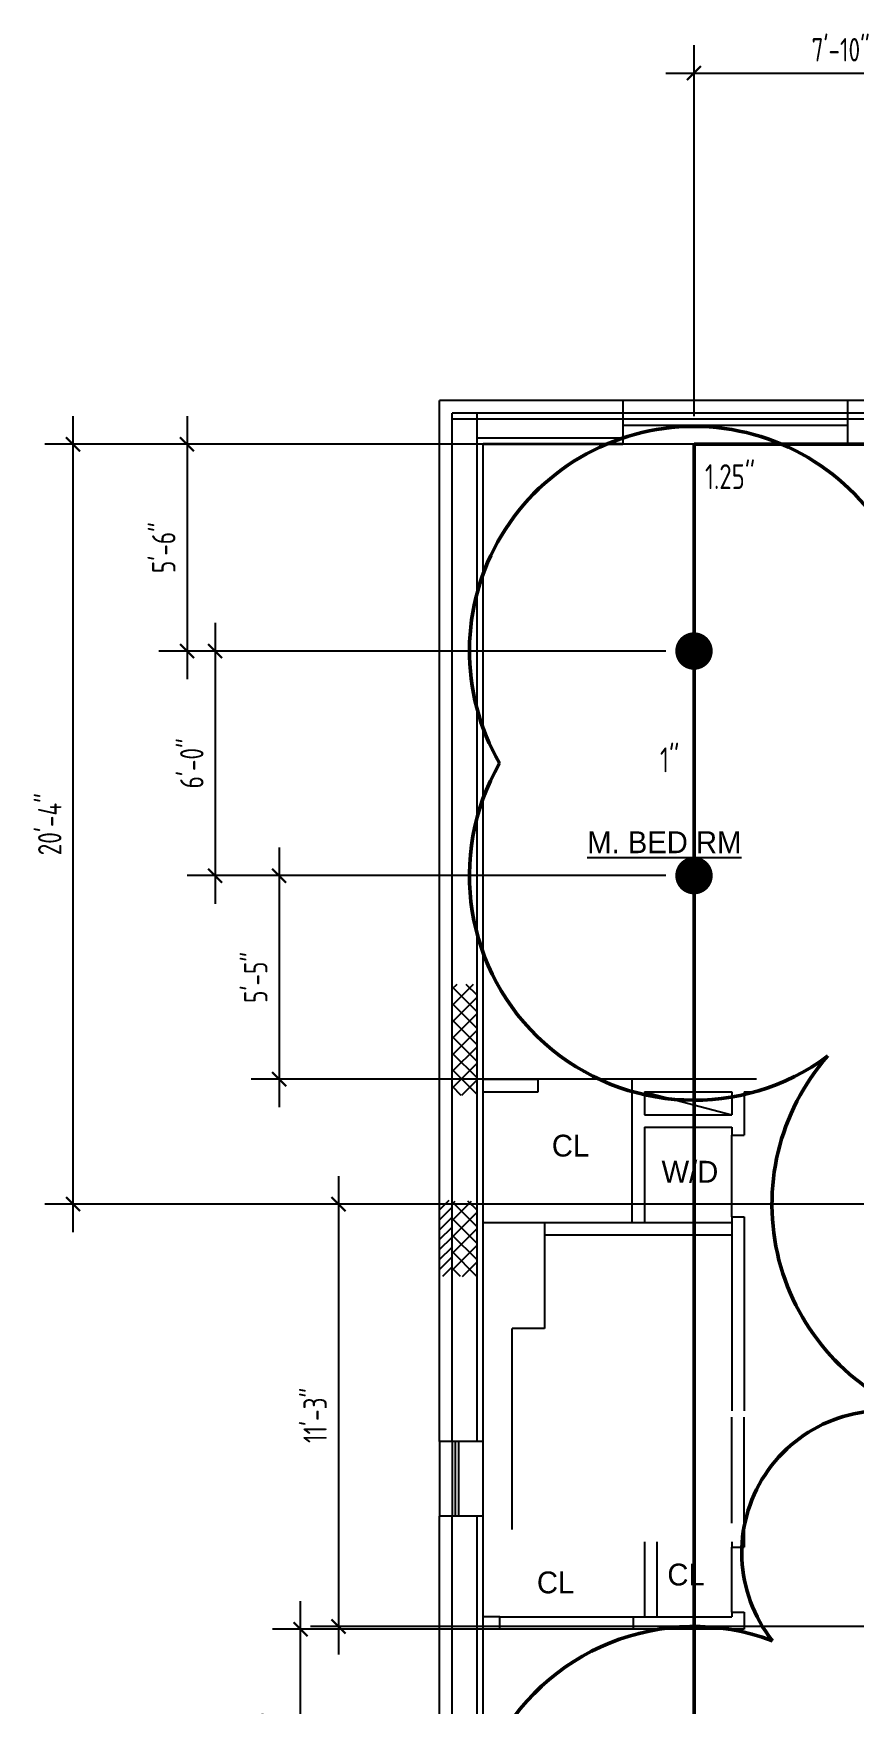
# Model space of a CAD drawing. Header units: inches. Extents: x -7743 to 108965, y 7770 to 27313.
# Drawn here: x 107689 to 107952, y 8186 to 8721 of the extents above; entities that cross this region are included whole.
import ezdxf

# ---------------------------------------------------------------- set-up
doc = ezdxf.new("R2010")
doc.units = ezdxf.units.IN
doc.header["$LTSCALE"] = 192
doc.header["$MEASUREMENT"] = 0
doc.layers.get('0').update_dxf_attribs({"linetype": 'CONTINUOUS'})
doc.layers.get('DEFPOINTS').update_dxf_attribs({"linetype": 'CONTINUOUS'})
for name, color, linetype in [('1DOORS', 1, 'CONTINUOUS'), ('1SAN', 2, 'CONTINUOUS'), ('1wall', 7, 'CONTINUOUS'), ('LIGHT', 2, 'CONTINUOUS'), ('MPFIXTURE', 3, 'CONTINUOUS')]:
    doc.layers.add(name, color=color, linetype=linetype)
doc.styles.add('AT7', font='ARCHTITL.SHX', dxfattribs={"height": 7})
doc.styles.get("Standard").update_dxf_attribs({"font": 'architxt.shx', "width": 0.85})
doc.dimstyles.new('DIM96', dxfattribs={"dimscale": 96, "dimtxt": 0.078125, "dimasz": 0.046875, "dimexe": 0.09375, "dimexo": 0.09375, "dimgap": 0.03125, "dimtad": 1, "dimdec": 0, "dimzin": 3, "dimdsep": 46, "dimlunit": 4, "dimtxsty": 'Standard', "dimblk1": 'ARCHTICK', "dimblk2": 'ARCHTICK', "dimsah": 1, "dimcen": 0, "dimdle": 0.09375, "dimadec": 0, "dimazin": 0, "dimtfac": 1, "dimtdec": 0, "dimtix": 1, "dimtmove": 2, "dimatfit": 3, "dimfxl": 1, "dimfrac": 2, "dimtolj": 1, "dimtzin": 1, "dimarcsym": 0})

# ---------------------------------------------------------------- blocks, each defined once
blk = doc.blocks.new('_ARCHTICK')
at = {"color": 0, "linetype": 'ByBlock', "const_width": 0.15}
blk.add_lwpolyline([(-0.5, -0.5), (0.5, 0.5)], dxfattribs=at)
blk = doc.blocks.new('*D189')
at = {"layer": 'DEFPOINTS', "color": 0, "linetype": 'Continuous', "lineweight": 200, "transparency": 16777216}
for p in [(107900.6, 8523.17), (107747.05, 8451.17), (107900.6, 8451.17)]:
    blk.add_point(p, dxfattribs=at)
at = {"layer": 'LIGHT', "color": 0, "linetype": 'Continuous', "lineweight": -2, "transparency": 16777216}
for p, q in [((107747.05, 8532.17), (107747.05, 8442.17)), ((107891.6, 8523.17), (107738.05, 8523.17)), ((107891.6, 8451.17), (107738.05, 8451.17))]:
    blk.add_line(p, q, dxfattribs=at)
at = {"layer": 'LIGHT', "color": 0, "linetype": 'Continuous', "lineweight": -2, "transparency": 16777216, "xscale": 4.5, "yscale": 4.5, "zscale": 4.5}
for p, rotation in [((107747.05, 8523.17), 90), ((107747.05, 8451.17), 270)]:
    blk.add_blockref('_ARCHTICK', p, dxfattribs=dict(at, rotation=rotation))
at = {"layer": 'LIGHT', "color": 0, "linetype": 'Continuous', "lineweight": 40, "transparency": 16777216, "insert": (107739.59, 8487.17), "char_height": 7.5, "attachment_point": 5, "rotation": 90}
blk.add_mtext('\\A1;6\'-0"', dxfattribs=at)
blk = doc.blocks.new('*D190')
at = {"layer": 'DEFPOINTS', "color": 0, "linetype": 'Continuous', "lineweight": 200, "transparency": 16777216}
for p in [(107900.6, 8589.46), (107738.05, 8523.17), (107900.6, 8523.17)]:
    blk.add_point(p, dxfattribs=at)
at = {"layer": 'LIGHT', "color": 0, "linetype": 'Continuous', "lineweight": -2, "transparency": 16777216}
for p, q in [((107738.05, 8598.46), (107738.05, 8514.17)), ((107891.6, 8589.46), (107729.05, 8589.46)), ((107891.6, 8523.17), (107729.05, 8523.17))]:
    blk.add_line(p, q, dxfattribs=at)
at = {"layer": 'LIGHT', "color": 0, "linetype": 'Continuous', "lineweight": -2, "transparency": 16777216, "xscale": 4.5, "yscale": 4.5, "zscale": 4.5}
for p, rotation in [((107738.05, 8589.46), 90), ((107738.05, 8523.17), 270)]:
    blk.add_blockref('_ARCHTICK', p, dxfattribs=dict(at, rotation=rotation))
at = {"layer": 'LIGHT', "color": 0, "linetype": 'Continuous', "lineweight": 40, "transparency": 16777216, "insert": (107730.59, 8556.32), "char_height": 7.5, "attachment_point": 5, "rotation": 90}
blk.add_mtext('\\A1;5\'-6"', dxfattribs=at)
blk = doc.blocks.new('*D191')
at = {"layer": 'DEFPOINTS', "color": 0, "linetype": 'Continuous', "lineweight": 200, "transparency": 16777216}
for p in [(107900.6, 8451.17), (107767.57, 8385.9), (107900.6, 8385.9)]:
    blk.add_point(p, dxfattribs=at)
at = {"layer": 'LIGHT', "color": 0, "linetype": 'Continuous', "lineweight": -2, "transparency": 16777216}
for p, q in [((107767.57, 8460.17), (107767.57, 8376.9)), ((107891.6, 8451.17), (107758.57, 8451.17)), ((107891.6, 8385.9), (107758.57, 8385.9))]:
    blk.add_line(p, q, dxfattribs=at)
at = {"layer": 'LIGHT', "color": 0, "linetype": 'Continuous', "lineweight": -2, "transparency": 16777216, "xscale": 4.5, "yscale": 4.5, "zscale": 4.5}
for p, rotation in [((107767.57, 8451.17), 90), ((107767.57, 8385.9), 270)]:
    blk.add_blockref('_ARCHTICK', p, dxfattribs=dict(at, rotation=rotation))
at = {"layer": 'LIGHT', "color": 0, "linetype": 'Continuous', "lineweight": 40, "transparency": 16777216, "insert": (107760.1, 8418.54), "char_height": 7.5, "attachment_point": 5, "rotation": 90}
blk.add_mtext('\\A1;5\'-5"', dxfattribs=at)
blk = doc.blocks.new('*D192')
at = {"layer": 'DEFPOINTS', "color": 0, "linetype": 'Continuous', "lineweight": 200, "transparency": 16777216}
for p in [(107900.6, 8209.57), (107997.59, 8210.43), (107900.6, 7935.28)]:
    blk.add_point(p, dxfattribs=at)
at = {"layer": 'LIGHT', "color": 0, "linetype": 'Continuous', "lineweight": -2, "transparency": 16777216}
for p, q in [((107900.6, 8200.57), (107900.6, 7926.28)), ((107997.59, 8201.43), (107997.59, 7926.28)), ((108006.59, 7935.28), (107891.6, 7935.28))]:
    blk.add_line(p, q, dxfattribs=at)
at = {"layer": 'LIGHT', "color": 0, "linetype": 'Continuous', "lineweight": -2, "transparency": 16777216, "xscale": 4.5, "yscale": 4.5, "zscale": 4.5, "rotation": 180}
blk.add_blockref('_ARCHTICK', (107900.6, 7935.28), dxfattribs=at)
at = {"layer": 'LIGHT', "color": 0, "linetype": 'Continuous', "lineweight": -2, "transparency": 16777216, "xscale": 4.5, "yscale": 4.5, "zscale": 4.5}
blk.add_blockref('_ARCHTICK', (107997.59, 7935.28), dxfattribs=at)
at = {"layer": 'LIGHT', "color": 0, "linetype": 'Continuous', "lineweight": 40, "transparency": 16777216, "insert": (107949.09, 7942.75), "char_height": 7.5, "attachment_point": 5}
blk.add_mtext('\\A1;8\'-1"', dxfattribs=at)
blk = doc.blocks.new('*D193')
at = {"layer": 'DEFPOINTS', "color": 0, "linetype": 'Continuous', "lineweight": 200, "transparency": 16777216}
for p in [(107774.45, 8209.57), (107900.6, 8209.57), (107900.6, 8138.43)]:
    blk.add_point(p, dxfattribs=at)
at = {"layer": 'LIGHT', "color": 0, "linetype": 'Continuous', "lineweight": -2, "transparency": 16777216}
for p, q in [((107774.45, 8129.43), (107774.45, 8218.57)), ((107891.6, 8209.57), (107765.45, 8209.57)), ((107891.6, 8138.43), (107765.45, 8138.43))]:
    blk.add_line(p, q, dxfattribs=at)
at = {"layer": 'LIGHT', "color": 0, "linetype": 'Continuous', "lineweight": -2, "transparency": 16777216, "xscale": 4.5, "yscale": 4.5, "zscale": 4.5}
for p, rotation in [((107774.45, 8209.57), 90), ((107774.45, 8138.43), 270)]:
    blk.add_blockref('_ARCHTICK', p, dxfattribs=dict(at, rotation=rotation))
at = {"layer": 'LIGHT', "color": 0, "linetype": 'Continuous', "lineweight": 40, "transparency": 16777216, "insert": (107766.98, 8174), "char_height": 7.5, "attachment_point": 5, "rotation": 90}
blk.add_mtext('\\A1;5\'-11"', dxfattribs=at)
blk = doc.blocks.new('*D195')
at = {"layer": 'DEFPOINTS', "color": 0, "linetype": 'Continuous', "lineweight": 200, "transparency": 16777216}
for p in [(107997.59, 8345.83), (107786.6, 8210.43), (107997.59, 8210.43)]:
    blk.add_point(p, dxfattribs=at)
at = {"layer": 'LIGHT', "color": 0, "linetype": 'Continuous', "lineweight": -2, "transparency": 16777216}
for p, q in [((107786.6, 8354.83), (107786.6, 8201.43)), ((107988.59, 8345.83), (107777.6, 8345.83)), ((107988.59, 8210.43), (107777.6, 8210.43))]:
    blk.add_line(p, q, dxfattribs=at)
at = {"layer": 'LIGHT', "color": 0, "linetype": 'Continuous', "lineweight": -2, "transparency": 16777216, "xscale": 4.5, "yscale": 4.5, "zscale": 4.5}
for p, rotation in [((107786.6, 8345.83), 90), ((107786.6, 8210.43), 270)]:
    blk.add_blockref('_ARCHTICK', p, dxfattribs=dict(at, rotation=rotation))
at = {"layer": 'LIGHT', "color": 0, "linetype": 'Continuous', "lineweight": 40, "transparency": 16777216, "insert": (107779.13, 8278.13), "char_height": 7.5, "attachment_point": 5, "rotation": 90}
blk.add_mtext('\\A1;11\'-3"', dxfattribs=at)
blk = doc.blocks.new('*D200')
at = {"layer": 'DEFPOINTS', "color": 0, "linetype": 'Continuous', "lineweight": 200, "transparency": 16777216}
for p in [(107994.68, 8708.46), (107900.6, 8589.46), (107994.68, 8589.47)]:
    blk.add_point(p, dxfattribs=at)
at = {"layer": 'LIGHT', "color": 0, "linetype": 'Continuous', "lineweight": -2, "transparency": 16777216}
for p, q in [((107900.6, 8598.46), (107900.6, 8717.46)), ((107994.68, 8598.47), (107994.68, 8717.46)), ((107891.6, 8708.46), (108003.68, 8708.46))]:
    blk.add_line(p, q, dxfattribs=at)
at = {"layer": 'LIGHT', "color": 0, "linetype": 'Continuous', "lineweight": -2, "transparency": 16777216, "xscale": 4.5, "yscale": 4.5, "zscale": 4.5, "rotation": 180}
blk.add_blockref('_ARCHTICK', (107900.6, 8708.46), dxfattribs=at)
at = {"layer": 'LIGHT', "color": 0, "linetype": 'Continuous', "lineweight": -2, "transparency": 16777216, "xscale": 4.5, "yscale": 4.5, "zscale": 4.5}
blk.add_blockref('_ARCHTICK', (107994.68, 8708.46), dxfattribs=at)
at = {"layer": 'LIGHT', "color": 0, "linetype": 'Continuous', "lineweight": 40, "transparency": 16777216, "insert": (107947.64, 8715.93), "char_height": 7.5, "attachment_point": 5}
blk.add_mtext('\\A1;7\'-10"', dxfattribs=at)
blk = doc.blocks.new('*D206')
at = {"layer": 'DEFPOINTS', "color": 0, "linetype": 'Continuous', "lineweight": 40, "transparency": 16777216}
for p in [(107701.51, 8589.46), (107997.59, 8589.46), (107997.59, 8345.83)]:
    blk.add_point(p, dxfattribs=at)
at = {"layer": 'LIGHT', "color": 0, "linetype": 'Continuous', "lineweight": -2, "transparency": 16777216}
for p, q in [((107701.51, 8336.83), (107701.51, 8598.46)), ((107988.59, 8589.46), (107692.51, 8589.46)), ((107988.59, 8345.83), (107692.51, 8345.83))]:
    blk.add_line(p, q, dxfattribs=at)
at = {"layer": 'LIGHT', "color": 0, "linetype": 'Continuous', "lineweight": -2, "transparency": 16777216, "xscale": 4.5, "yscale": 4.5, "zscale": 4.5}
for p, rotation in [((107701.51, 8589.46), 90), ((107701.51, 8345.83), 270)]:
    blk.add_blockref('_ARCHTICK', p, dxfattribs=dict(at, rotation=rotation))
at = {"layer": 'LIGHT', "color": 0, "linetype": 'Continuous', "lineweight": 40, "transparency": 16777216, "insert": (107694.05, 8467.65), "char_height": 7.5, "attachment_point": 5, "rotation": 90}
blk.add_mtext('\\A1;20\'-4"', dxfattribs=at)

msp = doc.modelspace()

# ---------------------------------------------------------------- hatches: boundary and pattern name
at = {"layer": '1DOORS'}
h = msp.add_hatch(dxfattribs=at)
h.set_pattern_fill('ANSI37', color=256, scale=30, angle=270, style=0)
h.set_pattern_definition([(315, (35507.559, 6007.4725), (2.65165043, 2.65165043), []), (45, (35507.559, 6007.4725), (-2.65165043, 2.65165043), [])])
h.paths.add_polyline_path([(107831.04, 8416.42), (107823.04, 8416.42), (107823.04, 8380.84), (107831.04, 8380.84)])
h.paths.add_polyline_path([(107831.04, 8346.85), (107823.04, 8346.85), (107823.04, 8322.68), (107831.04, 8322.68)])
h = msp.add_hatch(dxfattribs=at)
h.set_pattern_fill('ANSI31', color=256, scale=18, angle=180, style=0)
h.set_pattern_definition([(225, (35507.559, 6007.4725), (1.59099026, -1.59099026), [])])
h.paths.add_polyline_path([(107823.04, 8347.08), (107819.04, 8347.08), (107819.04, 8322.76), (107823.04, 8322.76)])

# ---------------------------------------------------------------- linework, layer by layer
for p, q in [((107877.77, 8599.46), (107823.04, 8599.46)), ((107949.77, 8603.46), (107877.77, 8603.46)), ((107949.77, 8599.46), (107877.77, 8599.46)), ((108059.83, 8599.46), (107949.77, 8599.46)), ((107877.77, 8597.46), (107823.04, 8597.46)), ((107949.77, 8597.46), (107877.77, 8597.46)), ((107949.77, 8595.46), (107877.77, 8595.46)), ((108059.83, 8597.46), (107949.77, 8597.46)), ((107877.77, 8591.46), (107831.04, 8591.46)), ((107953.77, 8589.46), (107900.6, 8589.46)), ((107912.68, 8243.57), (107912.68, 8277.57)), ((107916.68, 8243.57), (107916.68, 8277.57))]:
    msp.add_line(p, q, dxfattribs=at)
at = {"layer": '1SAN', "color": 1}
for p, q in [((107823.04, 8269.77), (107823.04, 8599.46)), ((107831.04, 8269.77), (107831.04, 8599.46)), ((107819.04, 8269.77), (107819.04, 8245.77)), ((107823.04, 8269.77), (107823.04, 8245.77)), ((107824.04, 8269.77), (107824.04, 8245.77)), ((107825.04, 8269.77), (107825.04, 8245.77)), ((107823.04, 8243.62), (107823.04, 8245.77)), ((107823.04, 8067.46), (107823.04, 8243.62)), ((107831.04, 8243.62), (107831.04, 8245.77)), ((107831.04, 8067.46), (107831.04, 8243.62))]:
    msp.add_line(p, q, dxfattribs=at)
at = {"layer": '1wall'}
for p, q in [((107819.04, 8269.77), (107819.04, 8603.46)), ((107877.77, 8603.46), (107819.04, 8603.46)), ((107877.77, 8603.46), (107877.77, 8589.46)), ((107877.77, 8603.46), (107877.77, 8589.46)), ((108059.83, 8603.46), (107949.77, 8603.46)), ((107949.77, 8603.46), (107949.77, 8589.46)), ((107949.77, 8603.46), (107949.77, 8589.46)), ((107949.77, 8603.46), (107949.77, 8589.46)), ((107833.04, 8269.77), (107833.04, 8589.46)), ((107877.77, 8589.46), (107833.04, 8589.46)), ((107833.04, 8385.9), (107850.68, 8385.9)), ((107850.68, 8381.9), (107850.68, 8385.9)), ((107920.68, 8385.9), (107880.68, 8385.9)), ((107880.68, 8385.9), (107880.68, 8340.01)), ((107833.04, 8381.9), (107850.68, 8381.9)), ((107884.68, 8381.9), (107884.68, 8374.5)), ((107884.68, 8381.9), (107912.68, 8381.9)), ((107912.68, 8381.9), (107912.68, 8374.5)), ((107916.68, 8381.9), (107916.68, 8367.93)), ((107916.68, 8381.9), (107920.68, 8381.9)), ((107884.68, 8374.5), (107912.68, 8374.5)), ((107884.68, 8370.5), (107884.68, 8340.01)), ((107884.68, 8370.5), (107912.68, 8370.5)), ((107912.68, 8370.5), (107912.68, 8367.93)), ((107912.68, 8367.93), (107916.68, 8367.93)), ((107833.04, 8340.01), (107912.68, 8340.01)), ((107852.65, 8340.01), (107852.65, 8306.01)), ((107912.68, 8341.75), (107912.68, 8279.57)), ((107912.68, 8341.75), (107916.68, 8341.75)), ((107916.68, 8341.75), (107916.68, 8279.57)), ((107852.65, 8336.01), (107912.68, 8336.01)), ((107842.29, 8241.57), (107842.29, 8306.01)), ((107852.65, 8306.01), (107842.29, 8306.01)), ((107833.04, 8269.77), (107819.04, 8269.77)), ((107819.04, 8063.46), (107819.04, 8245.77)), ((107833.04, 8245.77), (107819.04, 8245.77)), ((107833.04, 8077.46), (107833.04, 8245.77)), ((107916.68, 8241.57), (107916.68, 8235.91)), ((107884.68, 8237.57), (107884.68, 8213.57)), ((107888.68, 8237.57), (107888.68, 8213.57)), ((107912.68, 8237.57), (107912.68, 8235.91)), ((107912.68, 8235.91), (107916.68, 8235.91)), ((107912.68, 8215), (107912.68, 8213.57)), ((107912.68, 8215), (107916.68, 8215)), ((107916.68, 8215), (107916.68, 8209.57)), ((107838.32, 8213.57), (107833.04, 8213.57)), ((107838.32, 8209.57), (107833.04, 8209.57)), ((107838.32, 8209.57), (107838.32, 8213.57)), ((107881.22, 8209.57), (107881.22, 8213.57)), ((107881.22, 8213.57), (107912.68, 8213.57)), ((107916.68, 8209.57), (107881.22, 8209.57)), ((107916.68, 8209.57), (107881.22, 8209.57))]:
    msp.add_line(p, q, dxfattribs=at)
at = {"layer": 'LIGHT', "color": 116, "linetype": 'Continuous', "lineweight": 35, "true_color": 0x136734}
msp.add_line((107877.77, 8589.46), (107833.04, 8589.46), dxfattribs=at)
at = {"layer": 'LIGHT', "color": 98, "linetype": 'Continuous', "lineweight": 50}
for p, q in [((108210.56, 8589.46), (107900.6, 8589.46)), ((107900.6, 8589.46), (107900.6, 8451.17)), ((107900.6, 8138.43), (107900.6, 8451.17))]:
    msp.add_line(p, q, dxfattribs=at)
at = {"layer": 'LIGHT', "color": 1, "linetype": 'Continuous', "ltscale": 48}
for p, q in [((107884.68, 8381.9), (107912.68, 8374.5)), ((107912.68, 8341.75), (107912.68, 8367.93)), ((107833.04, 8245.77), (107833.04, 8269.77)), ((107912.68, 8215), (107912.68, 8235.91)), ((107838.32, 8213.57), (107881.22, 8213.57))]:
    msp.add_line(p, q, dxfattribs=at)
at = {"layer": 'LIGHT', "color": 6, "linetype": 'Continuous', "lineweight": 15, "const_width": 6}
msp.add_lwpolyline([(107897.6, 8523.17, 1), (107903.6, 8523.17, 1)], format="xyb", close=True, dxfattribs=at)
at = {"layer": 'LIGHT', "color": 6, "linetype": 'Continuous', "lineweight": 35, "const_width": 6}
msp.add_lwpolyline([(107897.6, 8451.17, 1), (107903.6, 8451.17, 1)], format="xyb", close=True, dxfattribs=at)
at = {"layer": 'LIGHT', "color": 159, "linetype": 'Continuous', "lineweight": 50, "true_color": 0x22346e}
for centre, radius, start, end in [((107900.6, 8523.17), 72, 27.1216, 210), ((107900.6, 8451.17), 72, 150, 306.5689), ((107997.59, 8345.83), 72, 138.703, 250.1001), ((107961.44, 8234.13), 45.52, 75.1731, 218.3331), ((107900.6, 8138.43), 72, 69.5697, 323.7681)]:
    msp.add_arc(centre, radius, start, end, dxfattribs=at)

# ---------------------------------------------------------------- texts
at = {"layer": 'LIGHT', "color": 251, "linetype": 'Continuous', "lineweight": 40, "true_color": 0x636466, "width": 0.85}
for s, p in [('1.25"', (107904.11, 8575.08)), ('1"', (107889.69, 8484.27))]:
    msp.add_text(s, height=8, dxfattribs=at).set_placement(p)
at = {"layer": 'LIGHT', "linetype": 'Continuous', "ltscale": 48, "style": 'AT7'}
msp.add_text('%%UM. BED RM', height=7, rotation=0, dxfattribs=at).set_placement((107866.38, 8458.37))
at = {"layer": 'MPFIXTURE', "style": 'AT7'}
for s, p in [('CL', (107855.02, 8361.11)), ('W/D', (107890.2, 8352.74)), ('CL', (107892.06, 8223.6)), ('CL', (107850.23, 8221.08))]:
    msp.add_text(s, height=7, rotation=360, dxfattribs=at).set_placement(p)

# ---------------------------------------------------------------- dimensions: what is measured, and where the dimension line sits
at = {"layer": 'LIGHT', "color": 27, "linetype": 'Continuous', "lineweight": 40}
for base, p1, p2, picture, middle in [((107994.68, 8708.46), (107900.6, 8589.46), (107994.68, 8589.47), '*D200', (107947.64, 8715.93)), ((107900.6, 7935.28), (107997.59, 8210.43), (107900.6, 8209.57), '*D192', (107949.09, 7942.75))]:
    dim = msp.add_linear_dim(base=base, p1=p1, p2=p2, dimstyle='DIM96', dxfattribs=at)
    dim.commit()
    dim.dimension.update_dxf_attribs({"geometry": picture, "text_midpoint": middle})
for base, p1, p2, picture, middle in [((107701.51, 8589.46), (107997.59, 8345.83), (107997.59, 8589.46), '*D206', (107694.05, 8467.65)), ((107738.05, 8523.17), (107900.6, 8589.46), (107900.6, 8523.17), '*D190', (107730.59, 8556.32)), ((107747.05, 8451.17), (107900.6, 8523.17), (107900.6, 8451.17), '*D189', (107739.59, 8487.17)), ((107767.57, 8385.9), (107900.6, 8451.17), (107900.6, 8385.9), '*D191', (107760.1, 8418.54)), ((107786.6, 8210.43), (107997.59, 8345.83), (107997.59, 8210.43), '*D195', (107779.13, 8278.13)), ((107774.45, 8209.57), (107900.6, 8138.43), (107900.6, 8209.57), '*D193', (107766.98, 8174))]:
    dim = msp.add_linear_dim(base=base, p1=p1, p2=p2, angle=90, dimstyle='DIM96', dxfattribs=at)
    dim.commit()
    dim.dimension.update_dxf_attribs({"geometry": picture, "text_midpoint": middle})

doc.saveas('drawing.dxf')
